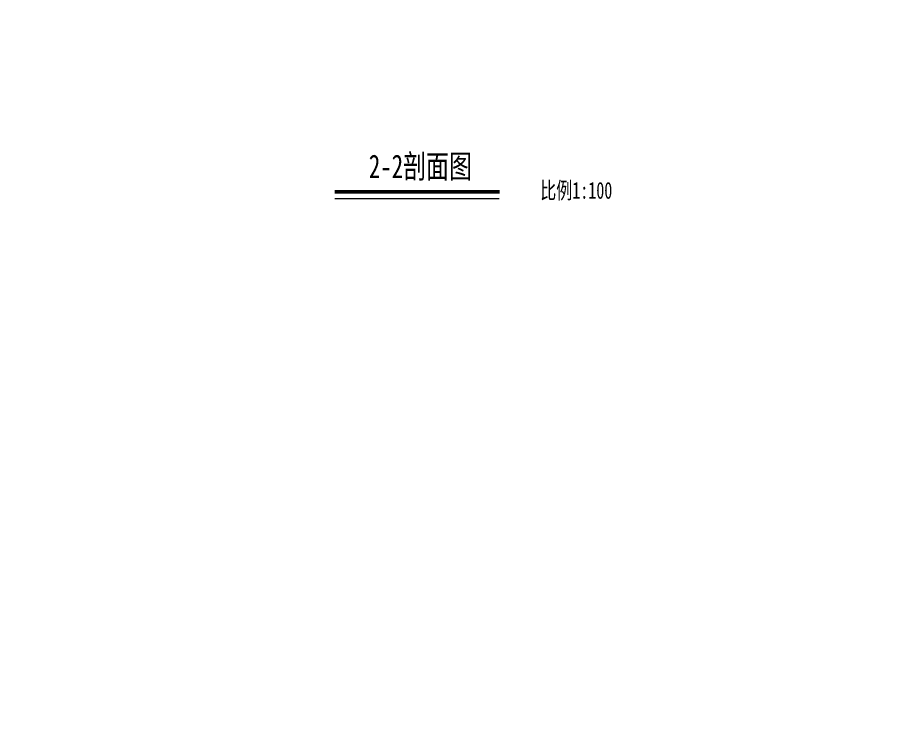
# Model space of a CAD drawing. Header units: millimetres. Extents: x 279 to 2876, y -494 to 1800.
# Drawn here: x 918.6 to 1178.6, y -493.6 to -282.8 of the extents above; entities that cross this region are included whole.
import ezdxf

# ---------------------------------------------------------------- set-up
doc = ezdxf.new("R2010")
doc.units = ezdxf.units.MM
doc.layers.add('图层2', color=5, linetype='Continuous', lineweight=25, plot=False)
doc.styles.get("Standard").update_dxf_attribs({"font": 'txt', "bigfont": 'gbcbig.shx'})

msp = doc.modelspace()

# ---------------------------------------------------------------- hatches: boundary and pattern name
at = {"layer": '图层2'}
h = msp.add_hatch(dxfattribs=at)
h.set_pattern_fill('AR-CONC', color=256, style=0)
h.set_pattern_definition([(130, (1806.54, -900.2), (-182.185, -15.94), [19.05, -209.55]), (185, (1806.54, -900.2), (35.243, 191.057), [15.24, -167.64]), (79.549, (1791.36, -901.52), (-146.943, 175.117), [16.19, -178.09]), (133.816, (1806.54, -849.4), (-271.08, -42.042), [28.575, -314.325]), (83.364, (1783.95, -852.9), (-237.404, 247.426), [24.285, -267.135]), (188.816, (1806.54, -849.4), (-237.405, 247.425), [22.86, -251.46]), (159, (1781.14, -862.1), (-151.615, -102.266), [19.05, -209.55]), (214, (1781.14, -862.1), (-61.802, 184.188), [15.24, -167.64]), (108.549, (1768.5, -870.62), (-213.416, 81.923), [16.19, -178.09]), (142.5, (1806.54, -900.194), (-3.0886, 84.555), [0, -165.608, 0, -170.18, 0, -168.275]), (172.5, (1806.54, -900.19), (-66.82, 100.1806), [0, -97.028, 0, -161.798, 0, -64.135]), (212.5, (1863.184, -900.194), (-135.5906, -5.7287), [0, -63.5, 0, -198.12, 0, -262.89]), (222.5, (1888.58, -900.2), (-148.129, 25.426), [0, -82.55, 0, -131.572, 0, -186.69])])
h.paths.add_polyline_path([(918.64104, -270.05328), (918.64104, -225.66899), (923.64104, -225.66899), (923.64104, -230.05328), (923.64104, -270.05328), (1173.64104, -270.05328), (1173.64104, -215.05328), (1178.64104, -215.05328), (1178.64104, -275.05328), (928.64104, -275.05328), (928.64104, -275.07285), (923.64104, -275.07285), (918.64104, -275.07285)])
h.paths.add_polyline_path([(923.64104, -225.66899), (918.64104, -225.66899), (918.64104, -219.66899), (923.64104, -219.66899)])
h.paths.add_polyline_path([(918.64104, -219.66899), (918.64104, -215.05328), (923.64104, -215.05328), (923.64104, -219.66899)])
h.paths.add_polyline_path([(1106.6786, -488.60427), (1106.6786, -441.96999), (1111.6786, -441.96999), (1111.6786, -493.60427), (981.6786, -493.60427), (981.6786, -433.60427), (986.6786, -433.60427), (986.6786, -488.60427)])
h.paths.add_polyline_path([(1106.6786, -433.60427), (1111.6786, -433.60427), (1111.6786, -440.46999), (1106.6786, -440.46999)], flags=17)

# ---------------------------------------------------------------- linework, layer by layer
at = {"lineweight": 50}
msp.add_line((1013.09159, -334.64937), (1061.97931, -334.64937), dxfattribs=at)
at = {"lineweight": 0}
msp.add_line((1013.05775, -336.64937), (1061.93785, -336.64937), dxfattribs=at)

# ---------------------------------------------------------------- texts
at = {"lineweight": 0, "attachment_point": 2}
for s, insert, char_height, width in [('{\\fFangSong|b0|i0|c134|p49;\\W0.714;2-2剖面图}', (1038.48238, -323.54565), 7, 137.633324), ('{\\fFangSong|b0|i0|c134|p49;\\W0.7;比例1:100}', (1084.85374, -331.6794), 5, 71.4710048)]:
    msp.add_mtext(s, dxfattribs=dict(at, insert=insert, char_height=char_height, width=width))

doc.saveas('drawing.dxf')
